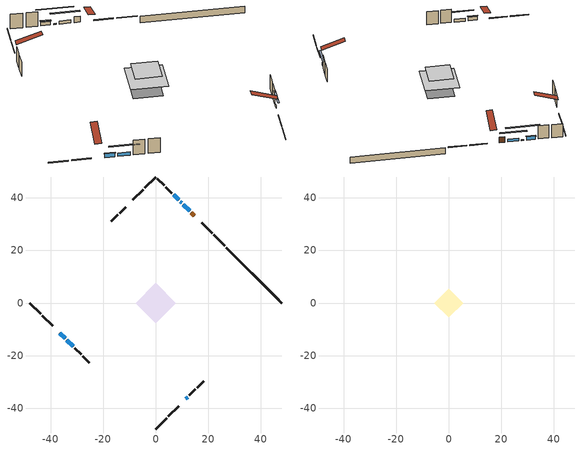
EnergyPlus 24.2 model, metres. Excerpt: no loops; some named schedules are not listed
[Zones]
conditioned space
 floor adiabatic (AdiabaticFloorConstruction): -7.7,0 0,7.7 7.7,0 0,-7.7 z2.9
 floor foundation (Slab1 construction): -5.28,0.75 -0.75,5.28 5.28,-0.75 0.75,-5.28 z-1.75
 wall outside (RimJoist1 construction): 0,-47.99 4.12,-43.87 / -47.99,0 -43.87,-4.12 / 0,47.99 -4.12,43.87 / 26.21,21.78 22.09,25.9 z0.46:0.76
 wall outside (RimJoist2 construction): 4.78,-43.21 8.74,-39.25 / -43.21,-4.78 -39.25,-8.74 / -4.78,43.21 -8.74,39.25 / 21.43,26.56 17.47,30.52 z0.46:0.76
 wall outside (AdiabaticWallConstruction 1): 14.76,33.23 13.53,34.46 z0.46:2.49
 wall outside (AdiabaticWallConstruction): 12.87,35.11 10.51,37.47 z0.46:1.48; -36.54,-11.45 -34.54,-13.44 z0.46:1.75; 9.86,38.13 9.39,38.6 z0.46:0.76; 11.45,-36.54 12.13,-35.86 z0.46:1.33; -33.89,-14.1 -31.45,-16.54 z0.46:1.51; 8.73,39.26 6.81,41.18 z0.46:1.7
 wall outside (Wall1 construction): 12.78,-35.2 15.12,-32.87 / -30.79,-17.2 -28.45,-19.53 / -11.45,36.54 -13.79,34.2 / 6.15,41.84 3.81,44.18 z0.46:5.34
 wall outside (Wall2 construction): 15.78,-32.21 18.28,-29.71 / -27.8,-20.19 -25.3,-22.69 / -14.45,33.54 -16.95,31.04 / 3.15,44.83 0.66,47.33 z0.46:5.34
 wall foundation (FoundationWall1 construction): 26.87,21.12,-1.75 26.87,21.12,0.46 45.88,2.11,0.46 45.88,2.11,0.39 47.99,0,0.39 47.99,0,-1.75
 window (WindowConstruction): 12.87,35.11 10.51,37.47 z0.46:1.47
 window (WindowConstruction 4): -36.54,-11.45 -34.54,-13.44 z0.46:1.75
 window (WindowConstruction 5): 9.86,38.13 9.39,38.6 z0.46:0.76
 window (WindowConstruction 1): 11.45,-36.54 12.13,-35.86 z0.46:1.33
 window (WindowConstruction 2): -33.89,-14.1 -31.45,-16.54 z0.46:1.51
 window (WindowConstruction 3): 8.73,39.26 6.81,41.18 z0.46:1.7
 door (Door): 14.76,33.23 13.53,34.46 z0.46:2.49
 ceiling adiabatic (AdiabaticFloorConstruction): 0,-7.7 7.7,0 0,7.7 -7.7,0 z2.9
attic - vented
 floor to conditioned space (Floor1 construction Reversed): -5.45,0 0,5.45 5.45,0 0,-5.45 z5.34
 roof outside (Roof1 construction): 10.79,-37.19,5.34 5.49,-31.89,7.84 4.09,-33.28,7.84 9.4,-38.59,5.34; -37.19,-10.79,5.34 -31.89,-5.49,7.84 -33.28,-4.09,7.84 -38.59,-9.4,5.34; -10.79,37.19,5.34 -5.49,31.89,7.84 -4.09,33.28,7.84 -9.4,38.59,5.34; 15.41,32.57,5.34 10.11,27.27,7.84 11.51,25.87,7.84 16.81,31.17,5.34
shading: 8.65,39.34 14.74,33.25 15.03,33.54 8.94,39.63 z4.11; -34.4,-13.59 -36.68,-11.31 -36.97,-11.6 -34.69,-13.88 z1.95; 5.79,42.19 13.45,34.54 13.74,34.83 6.09,42.48 z5.84; 13.99,-34 9.58,-38.4 9.88,-38.69 14.28,-34.29 z3.97; -29.58,-18.4 -35.75,-12.23 -36.04,-12.52 -29.87,-18.7 z4.15; 6.67,41.32 8.87,39.11 9.16,39.41 6.96,41.61 z1.9
[Building]
Building 1: Terrain=Suburbs
[Site:Location]
Toronto City Centre_ON: Latitude {deg}=43.63; Longitude {deg}=-79.39; Time Zone {hr}=-5; Elevation {m}=77; Keep Site Location Information=Yes
[Site:GroundTemperature:Shallow]
5.01852, 3.26908, 3.12898, 3.95918, 7.29196, 10.6092, 13.4851, 15.3069, 15.4617, 13.9799, 11.1774, 7.9619
[Site:WaterMainsTemperature]
Calculation Method=Schedule; Temperature Schedule=mains temperature schedule
[Material] Roughness=Rough; Thermal Absorptance=0.9
Name | Thickness {m} | Conductivity {W/m-K} | Density {kg/m3} | Specific Heat {J/kg-K} | Solar Absorptance | Visible Absorptance
asphalt or fiberglass shingles | 0.00635 | 0.162714 | 1121.4 | 1465.45 | 0.4 | 0.4
ceiling stud and cavity | 0.0889 | 7.21176 | 20.9862 | 1087.66 | 0.7 | 0.7
concrete 4.0 in. | 0.1016 | 1.803125 | 2242.8 | 837.4 | 0.7 | 0.7
concrete 8.0 in. | 0.2032 | 1.803125 | 2242.8 | 837.4 | 0.7 | 0.7
door material | 0.04445 | 0.053851 | 512.64 | 1214.23 | 0.7 | 0.7
exterior vertical ins | 0.0101248 | 0.029427 | 32.04 | 1214.23 | 0.7 | 0.7
floor covering | 0.0127 | 0.0433444 | 54.468 | 1339.84 | 0.6 | 0.6
floor rigid ins; wall rigid ins | 0.512978 | 0.029427 | 32.04 | 1214.23 | 0.7 | 0.7
floor stud and cavity | 0.1397 | 1.75129 | 37.0049 | 1207.88 | 0.7 | 0.7
furniture material conditioned space 1 | 0.1524 | 0.115458 | 640.8 | 1214.23 | 0.6 | 0.6
gypsum board | 0.0127 | 0.160291 | 801 | 837.4 | 0.6 | 0.6
gypsum board 1 | 0.00254 | 0.160291 | 801 | 837.4 | 0.6 | 0.6
gypsum board 2 | 0.0127 | 0.160291 | 801 | 837.4 | 0.7 | 0.7
osb sheathing 0.5 in. | 0.0127 | 0.115458 | 512.64 | 1214.23 | 0.7 | 0.7
osb sheathing 0.75 in. | 0.01905 | 0.115458 | 512.64 | 1214.23 | 0.7 | 0.7
osb sheathing 2.0 in. | 0.0508 | 0.115458 | 512.64 | 1214.23 | 0.7 | 0.7
rim joist stud and cavity | 0.0508 | 0.0451784 | 125.044 | 1163.47 | 0.6 | 0.6
rim joist stud and cavity 1 | 0.0508 | 0.0499498 | 125.044 | 1163.47 | 0.6 | 0.6
wall stud and cavity | 0.1397 | 0.0821308 | 139.0536 | 1170.24 | 0.7 | 0.7
wall stud and cavity 1 | 0.1397 | 0.10277 | 139.0536 | 1170.24 | 0.7 | 0.7
wall stud and cavity 2 | 0.0889 | 0.380278 | 52.3479 | 1209.89 | 0.7 | 0.7
wall stud and cavity 3 | 0.0889 | 0.391764 | 83.0341 | 1211.67 | 0.7 | 0.7
wood siding | 0.0254 | 0.102417 | 544.68 | 1172.36 | 0.4 | 0.4
wood siding 1; wood siding 2; wood siding 3 | 0.0254 | 0.102417 | 544.68 | 1172.36 | 0.7 | 0.7
[WindowMaterial:SimpleGlazingSystem]
Name | U-Factor {W/m2-K} | Solar Heat Gain Coefficient
WindowMaterial | 2.46766 | 0.61
WindowMaterial 1 | 2.50286 | 0.59
WindowMaterial 2 | 2.46085 | 0.61
WindowMaterial 3 | 2.42678 | 0.63
WindowMaterial 4 | 2.42053 | 0.63
WindowMaterial 5 | 3.07009 | 0.43
[Construction]
AdiabaticFloorConstruction: floor stud and cavity, floor rigid ins, osb sheathing 0.75 in., floor covering
AdiabaticWallConstruction: wood siding 2, wall rigid ins, wall stud and cavity 2, gypsum board
AdiabaticWallConstruction 1: wood siding 3, wall rigid ins, wall stud and cavity 2, gypsum board
Door: door material
Floor1 construction Reversed: gypsum board 1, ceiling stud and cavity
FoundationWall1 construction: concrete 8.0 in., gypsum board 2
furniture construction conditioned space 1: furniture material conditioned space 1
PartitionWallConstruction: gypsum board, wall stud and cavity 3, gypsum board
RimJoist1 construction: wood siding 1, osb sheathing 2.0 in., rim joist stud and cavity
RimJoist2 construction: wood siding 1, osb sheathing 2.0 in., rim joist stud and cavity 1
Roof1 construction: asphalt or fiberglass shingles
Slab1 construction: concrete 4.0 in.
Wall1 construction: wood siding, osb sheathing 0.5 in., wall stud and cavity, gypsum board
Wall2 construction: wood siding, osb sheathing 0.5 in., wall stud and cavity 1, gypsum board
WindowConstruction: WindowMaterial
WindowConstruction 1: WindowMaterial 1
WindowConstruction 2: WindowMaterial 2
WindowConstruction 3: WindowMaterial 3
WindowConstruction 4: WindowMaterial 4
WindowConstruction 5: WindowMaterial 5
[Zone] Multiplier=1; Part of Total Floor Area=Yes
Name | Volume {m3}
attic - vented | 24.1101
conditioned space | 413.9
[Space]
Name | Zone | Volume {m3}
attic - vented 1 | attic - vented | 24.1101
conditioned space 1 | conditioned space | 413.9
[ZoneInfiltration:EffectiveLeakageArea]
infil attic - vented 1: Zone or Space=attic - vented 1; Schedule=Always On Discrete; Effective Air Leakage Area {cm2}=2499.79; Stack Coefficient=0.000173959; Wind Coefficient=8.91134e-06
[ZoneMixing]
whole house fan mix: Zone or Space=attic - vented; Schedule=Always On Continuous; Design Flow Rate Calculation Method=Flow/Zone; Design Flow Rate {m3/s}=0; Source Zone or Space=conditioned space
[SurfaceProperty:ExposedFoundationPerimeter]
Slab1: Exposed Perimeter Calculation Method=TotalExposedPerimeter; Total Exposed Perimeter {m}=29.871
[InternalMass] Zone or ZoneList=conditioned space; Space or SpaceList=conditioned space 1
Name | Construction | Surface Area {m2}
furniture mass conditioned space 1 | furniture construction conditioned space 1 | 69.3321
partition wall mass | PartitionWallConstruction | 173.33
[Lights]
interior lighting: Zone or ZoneList or Space or SpaceList=conditioned space 1; Schedule=interior lighting schedule; Design Level Calculation Method=LightingLevel; Lighting Level {W}=343.2; Return Air Fraction=0; Fraction Radiant=0.6; Fraction Visible=0.2; Fraction Replaceable=1
[People]
occupants: Zone or ZoneList or Space or SpaceList=conditioned space 1; Number of People Schedule=occupants schedule; Number of People Calculation Method=People; Number of People=3; Fraction Radiant=0.314171; Sensible Heat Fraction=0.56303; Activity Level Schedule=occupants activity schedule; Carbon Dioxide Generation Rate {m3/s-W}=0; Enable ASHRAE 55 Comfort Warnings=No; Mean Radiant Temperature Calculation Type=EnclosureAveraged
[ElectricEquipment] Zone or ZoneList or Space or SpaceList=conditioned space 1; Design Level Calculation Method=EquipmentLevel
Name | Schedule | Design Level {W} | Fraction Latent | Fraction Radiant | Fraction Lost
clothes dryer | clothes dryer schedule | 140.772 | 0.015 | 0.081 | 0.85
clothes washer | clothes washer schedule | 32.1985 | 0.03 | 0.162 | 0.7
cooking range | cooking range schedule | 215.147 | 0.08 | 0.432 | 0.2
dishwasher | dishwasher schedule | 66.8632 | 0.3 | 0.18 | 0.4
fridge | fridge schedule | 72.9452 | 0 | 0.6 | 0
mech vent house fan | mech vent house fan schedule | 0.95 | 0 | 0 | 1
mech vent house fan cfis | mech vent house fan cfis schedule | 0 | 0 | 0 | 0
misc plug loads | misc plug loads schedule | 494.7 | 0.045 | 0.513 | 0.1
whole house fan | Always On Discrete | 0 | 0 | 0 | 1
[OtherEquipment] Zone or ZoneList or Space or SpaceList=conditioned space 1; Design Level Calculation Method=EquipmentLevel
Name | Fuel Type | Schedule | Design Level {W} | Fraction Latent | Fraction Radiant | Fraction Lost
clothes dryer 1 | Electricity | clothes dryer schedule | 0 | 0.015 | 0.081 | 0.85
cooking range 1 | Electricity | cooking range schedule | 0 | 0.08 | 0.432 | 0.2
general water use latent | None | general water use schedule | 62.594 | 1 | 0 | 0
general water use sensible | None | general water use schedule | -61.6891 | 0 | 0.6 | 0
mech vent house fan latent load | None | Always On Discrete | 0 | 1 | 0 | 0
mech vent house fan sensible load | None | Always On Discrete | 0 | 0 | 0 | 0
water heater energy adjustment1 | NaturalGas | Always On Discrete | 0.01 | 0 | 0 | 1
[ZoneInfiltration:DesignFlowRate] Zone or ZoneList or Space or SpaceList=conditioned space 1; Schedule=Always On Discrete; Design Flow Rate Calculation Method=Flow/Zone; Design Flow Rate {m3/s}=0
infil flow; natural vent flow; whole house fan flow
[AvailabilityManager:Scheduled]
central ac and furnace airloop Availability Manager: Schedule=Always On Discrete
[Foundation:Kiva]
Foundation Kiva 1: Initial Indoor Air Temperature {C}=18; Wall Height Above Grade {m}=0.460004; Wall Depth Below Slab {m}=0.2032; Custom Block Material Name 1=exterior vertical ins; Custom Block Depth 1 {m}=2.21001; Custom Block X Position 1 {m}=0.2159; Custom Block Z Position 1 {m}=0
[Foundation:Kiva:Settings]
Soil Conductivity {W/m-K}=0.849921; Soil Density {kg/m3}=1842.3; Soil Specific Heat {J/kg-K}=418.7; Ground Solar Absorptivity=0.9; Ground Thermal Absorptivity=0.9; Ground Surface Roughness {m}=0.03; Far-Field Width {m}=40; Deep-Ground Boundary Condition=ZeroFlux; Deep-Ground Depth {m}=40; Minimum Cell Dimension {m}=0.2; Maximum Cell Growth Coefficient=3; Simulation Timestep=Timestep
[Exterior:Lights]
exterior lighting: Schedule=exterior lighting schedule; Design Level {W}=75.6
[EnergyManagementSystem:GlobalVariable]
central_ac_and_furnace_airloop_Fan_RTF
infil_program_Qfan
infil_program_Qinf
natural_vent_program_Qnv
natural_vent_program_Qwhf
[EnergyManagementSystem:Sensor]
Name | Output:Variable or Output:Meter Index Key | Output:Variable or Output:Meter
airflow_gain | infil flow | Infiltration Sensible Heat Gain Energy
airflow_gain_1 | natural vent flow | Infiltration Sensible Heat Gain Energy
airflow_gain_2 | whole house fan flow | Infiltration Sensible Heat Gain Energy
airflow_loss | infil flow | Infiltration Sensible Heat Loss Energy
airflow_loss_1 | natural vent flow | Infiltration Sensible Heat Loss Energy
airflow_loss_2 | whole house fan flow | Infiltration Sensible Heat Loss Energy
clg_load_cond |  | Cooling:EnergyTransfer:Zone:CONDITIONED SPACE
clg_sp_s; clg_sp_s_1 | cooling setpoint | Schedule Value
clothes_dryer_exhaust_0_sch_s | clothes dryer exhaust 0 schedule | Schedule Value
cool_season | cooling season schedule | Schedule Value
htg_load_cond |  | Heating:EnergyTransfer:Zone:CONDITIONED SPACE
htg_sp_s; htg_sp_s_1 | heating setpoint | Schedule Value
ig_ee_conv | clothes dryer | Electric Equipment Convective Heating Energy
ig_ee_conv_2 | cooking range | Electric Equipment Convective Heating Energy
ig_ee_conv_4 | fridge | Electric Equipment Convective Heating Energy
ig_ee_conv_5 | misc plug loads | Electric Equipment Convective Heating Energy
ig_ee_conv_6 | whole house fan | Electric Equipment Convective Heating Energy
ig_ee_rad | clothes dryer | Electric Equipment Radiant Heating Energy
ig_ee_rad_2 | cooking range | Electric Equipment Radiant Heating Energy
ig_ee_rad_4 | fridge | Electric Equipment Radiant Heating Energy
ig_ee_rad_5 | misc plug loads | Electric Equipment Radiant Heating Energy
ig_ee_rad_6 | whole house fan | Electric Equipment Radiant Heating Energy
ig_lgt_conv | interior lighting | Lights Convective Heating Energy
ig_lgt_rad | interior lighting | Lights Radiant Heating Energy
ig_lgt_vis | interior lighting | Lights Visible Radiation Heating Energy
ig_oe_conv | clothes dryer 1 | Other Equipment Convective Heating Energy
ig_oe_conv_1 | cooking range 1 | Other Equipment Convective Heating Energy
ig_oe_conv_2 | general water use latent | Other Equipment Convective Heating Energy
ig_oe_conv_3 | general water use sensible | Other Equipment Convective Heating Energy
ig_oe_conv_4 | water heater energy adjustment1 | Other Equipment Convective Heating Energy
ig_oe_rad | clothes dryer 1 | Other Equipment Radiant Heating Energy
ig_oe_rad_1 | cooking range 1 | Other Equipment Radiant Heating Energy
ig_oe_rad_2 | general water use latent | Other Equipment Radiant Heating Energy
ig_oe_rad_3 | general water use sensible | Other Equipment Radiant Heating Energy
ig_oe_rad_4 | water heater energy adjustment1 | Other Equipment Radiant Heating Energy
ig_ppl_conv | occupants | People Convective Heating Energy
ig_ppl_rad | occupants | People Radiant Heating Energy
im_conv | furniture mass conditioned space 1 | Surface Inside Face Convection Heat Gain Energy
im_conv_1 | partition wall mass | Surface Inside Face Convection Heat Gain Energy
im_ig | furniture mass conditioned space 1 | Surface Inside Face Internal Gains Radiation Heat Gain Energy
im_ig_1 | partition wall mass | Surface Inside Face Internal Gains Radiation Heat Gain Energy
im_lgt | furniture mass conditioned space 1 | Surface Inside Face Lights Radiation Heat Gain Energy
im_lgt_1 | partition wall mass | Surface Inside Face Lights Radiation Heat Gain Energy
im_sol | furniture mass conditioned space 1 | Surface Inside Face Solar Radiation Heat Gain Energy
im_sol_1 | partition wall mass | Surface Inside Face Solar Radiation Heat Gain Energy
im_surf | furniture mass conditioned space 1 | Surface Inside Face Net Surface Thermal Radiation Heat Gain Energy
im_surf_1 | partition wall mass | Surface Inside Face Net Surface Thermal Radiation Heat Gain Energy
mv_conv | mech vent house fan | Electric Equipment Convective Heating Energy
mv_conv_1 | mech vent house fan cfis | Electric Equipment Convective Heating Energy
mv_conv_2 | mech vent house fan latent load | Other Equipment Convective Heating Energy
mv_conv_3 | mech vent house fan sensible load | Other Equipment Convective Heating Energy
mv_rad | mech vent house fan | Electric Equipment Radiant Heating Energy
mv_rad_1 | mech vent house fan cfis | Electric Equipment Radiant Heating Energy
mv_rad_2 | mech vent house fan latent load | Other Equipment Radiant Heating Energy
mv_rad_3 | mech vent house fan sensible load | Other Equipment Radiant Heating Energy
natural_vent_s | natural vent schedule | Schedule Value
out_pb_s |  | Site Outdoor Air Barometric Pressure
out_wt_s |  | Site Outdoor Air Humidity Ratio
site_vw_s |  | Site Wind Speed
ss_back_out | Window1 | Surface Window Shortwave from Zone Back Out Window Heat Transfer Rate
ss_back_out_1 | Window10 | Surface Window Shortwave from Zone Back Out Window Heat Transfer Rate
ss_back_out_2 | Window12 | Surface Window Shortwave from Zone Back Out Window Heat Transfer Rate
ss_back_out_3 | Window4 | Surface Window Shortwave from Zone Back Out Window Heat Transfer Rate
ss_back_out_4 | Window5 | Surface Window Shortwave from Zone Back Out Window Heat Transfer Rate
ss_back_out_5 | Window8 | Surface Window Shortwave from Zone Back Out Window Heat Transfer Rate
ss_conv | Door1 | Surface Inside Face Convection Heat Gain Energy
ss_conv_1 | Window1 | Surface Inside Face Convection Heat Gain Energy
ss_conv_2 | Window10 | Surface Inside Face Convection Heat Gain Energy
ss_conv_3 | Window12 | Surface Inside Face Convection Heat Gain Energy
ss_conv_4 | Window4 | Surface Inside Face Convection Heat Gain Energy
ss_conv_5 | Window5 | Surface Inside Face Convection Heat Gain Energy
ss_conv_6 | Window8 | Surface Inside Face Convection Heat Gain Energy
ss_ig | Door1 | Surface Inside Face Internal Gains Radiation Heat Gain Energy
ss_ig_1 | Window1 | Surface Inside Face Internal Gains Radiation Heat Gain Energy
ss_ig_2 | Window10 | Surface Inside Face Internal Gains Radiation Heat Gain Energy
ss_ig_3 | Window12 | Surface Inside Face Internal Gains Radiation Heat Gain Energy
ss_ig_4 | Window4 | Surface Inside Face Internal Gains Radiation Heat Gain Energy
ss_ig_5 | Window5 | Surface Inside Face Internal Gains Radiation Heat Gain Energy
ss_ig_6 | Window8 | Surface Inside Face Internal Gains Radiation Heat Gain Energy
ss_lgt | Door1 | Surface Inside Face Lights Radiation Heat Gain Energy
ss_sol | Door1 | Surface Inside Face Solar Radiation Heat Gain Energy
ss_surf | Door1 | Surface Inside Face Net Surface Thermal Radiation Heat Gain Energy
ss_surf_1 | Window1 | Surface Inside Face Net Surface Thermal Radiation Heat Gain Energy
ss_surf_2 | Window10 | Surface Inside Face Net Surface Thermal Radiation Heat Gain Energy
ss_surf_3 | Window12 | Surface Inside Face Net Surface Thermal Radiation Heat Gain Energy
ss_surf_4 | Window4 | Surface Inside Face Net Surface Thermal Radiation Heat Gain Energy
ss_surf_5 | Window5 | Surface Inside Face Net Surface Thermal Radiation Heat Gain Energy
ss_surf_6 | Window8 | Surface Inside Face Net Surface Thermal Radiation Heat Gain Energy
ss_trans_in | Window1 | Surface Window Transmitted Solar Radiation Rate
ss_trans_in_1 | Window10 | Surface Window Transmitted Solar Radiation Rate
ss_trans_in_2 | Window12 | Surface Window Transmitted Solar Radiation Rate
ss_trans_in_3 | Window4 | Surface Window Transmitted Solar Radiation Rate
ss_trans_in_4 | Window5 | Surface Window Transmitted Solar Radiation Rate
ss_trans_in_5 | Window8 | Surface Window Transmitted Solar Radiation Rate
ss_trans_out | Window1 | Surface Inside Face Initial Transmitted Diffuse Transmitted Out Window Solar Radiation Rate
ss_trans_out_1 | Window10 | Surface Inside Face Initial Transmitted Diffuse Transmitted Out Window Solar Radiation Rate
ss_trans_out_2 | Window12 | Surface Inside Face Initial Transmitted Diffuse Transmitted Out Window Solar Radiation Rate
ss_trans_out_3 | Window4 | Surface Inside Face Initial Transmitted Diffuse Transmitted Out Window Solar Radiation Rate
ss_trans_out_4 | Window5 | Surface Inside Face Initial Transmitted Diffuse Transmitted Out Window Solar Radiation Rate
ss_trans_out_5 | Window8 | Surface Inside Face Initial Transmitted Diffuse Transmitted Out Window Solar Radiation Rate
s_conv | Floor1 | Surface Inside Face Convection Heat Gain Energy
s_conv_1 | FoundationWall1 | Surface Inside Face Convection Heat Gain Energy
s_conv_10 | RimJoist2:315 | Surface Inside Face Convection Heat Gain Energy
s_conv_11 | RimJoist2:45 | Surface Inside Face Convection Heat Gain Energy
s_conv_12 | Slab1 | Surface Inside Face Convection Heat Gain Energy
s_conv_13 | Wall1:135 | Surface Inside Face Convection Heat Gain Energy
s_conv_14 | Wall1:225 | Surface Inside Face Convection Heat Gain Energy
s_conv_15 | Wall1:315 | Surface Inside Face Convection Heat Gain Energy
s_conv_16 | Wall1:45 | Surface Inside Face Convection Heat Gain Energy
s_conv_17 | Wall2:135 | Surface Inside Face Convection Heat Gain Energy
s_conv_18 | Wall2:225 | Surface Inside Face Convection Heat Gain Energy
s_conv_19 | Wall2:315 | Surface Inside Face Convection Heat Gain Energy
s_conv_2 | inferred conditioned ceiling | Surface Inside Face Convection Heat Gain Energy
s_conv_20 | Wall2:45 | Surface Inside Face Convection Heat Gain Energy
s_conv_3 | inferred conditioned floor | Surface Inside Face Convection Heat Gain Energy
s_conv_4 | RimJoist1:135 | Surface Inside Face Convection Heat Gain Energy
s_conv_5 | RimJoist1:225 | Surface Inside Face Convection Heat Gain Energy
s_conv_6 | RimJoist1:315 | Surface Inside Face Convection Heat Gain Energy
s_conv_7 | RimJoist1:45 | Surface Inside Face Convection Heat Gain Energy
s_conv_8 | RimJoist2:135 | Surface Inside Face Convection Heat Gain Energy
s_conv_9 | RimJoist2:225 | Surface Inside Face Convection Heat Gain Energy
s_ig | Floor1 | Surface Inside Face Internal Gains Radiation Heat Gain Energy
s_ig_1 | FoundationWall1 | Surface Inside Face Internal Gains Radiation Heat Gain Energy
s_ig_10 | RimJoist2:315 | Surface Inside Face Internal Gains Radiation Heat Gain Energy
s_ig_11 | RimJoist2:45 | Surface Inside Face Internal Gains Radiation Heat Gain Energy
s_ig_12 | Slab1 | Surface Inside Face Internal Gains Radiation Heat Gain Energy
s_ig_13 | Wall1:135 | Surface Inside Face Internal Gains Radiation Heat Gain Energy
s_ig_14 | Wall1:225 | Surface Inside Face Internal Gains Radiation Heat Gain Energy
s_ig_15 | Wall1:315 | Surface Inside Face Internal Gains Radiation Heat Gain Energy
s_ig_16 | Wall1:45 | Surface Inside Face Internal Gains Radiation Heat Gain Energy
s_ig_17 | Wall2:135 | Surface Inside Face Internal Gains Radiation Heat Gain Energy
s_ig_18 | Wall2:225 | Surface Inside Face Internal Gains Radiation Heat Gain Energy
s_ig_19 | Wall2:315 | Surface Inside Face Internal Gains Radiation Heat Gain Energy
s_ig_2 | inferred conditioned ceiling | Surface Inside Face Internal Gains Radiation Heat Gain Energy
s_ig_20 | Wall2:45 | Surface Inside Face Internal Gains Radiation Heat Gain Energy
s_ig_3 | inferred conditioned floor | Surface Inside Face Internal Gains Radiation Heat Gain Energy
s_ig_4 | RimJoist1:135 | Surface Inside Face Internal Gains Radiation Heat Gain Energy
s_ig_5 | RimJoist1:225 | Surface Inside Face Internal Gains Radiation Heat Gain Energy
s_ig_6 | RimJoist1:315 | Surface Inside Face Internal Gains Radiation Heat Gain Energy
s_ig_7 | RimJoist1:45 | Surface Inside Face Internal Gains Radiation Heat Gain Energy
s_ig_8 | RimJoist2:135 | Surface Inside Face Internal Gains Radiation Heat Gain Energy
s_ig_9 | RimJoist2:225 | Surface Inside Face Internal Gains Radiation Heat Gain Energy
s_lgt | Floor1 | Surface Inside Face Lights Radiation Heat Gain Energy
s_lgt_1 | FoundationWall1 | Surface Inside Face Lights Radiation Heat Gain Energy
s_lgt_10 | RimJoist2:315 | Surface Inside Face Lights Radiation Heat Gain Energy
s_lgt_11 | RimJoist2:45 | Surface Inside Face Lights Radiation Heat Gain Energy
s_lgt_12 | Slab1 | Surface Inside Face Lights Radiation Heat Gain Energy
s_lgt_13 | Wall1:135 | Surface Inside Face Lights Radiation Heat Gain Energy
s_lgt_14 | Wall1:225 | Surface Inside Face Lights Radiation Heat Gain Energy
s_lgt_15 | Wall1:315 | Surface Inside Face Lights Radiation Heat Gain Energy
s_lgt_16 | Wall1:45 | Surface Inside Face Lights Radiation Heat Gain Energy
s_lgt_17 | Wall2:135 | Surface Inside Face Lights Radiation Heat Gain Energy
s_lgt_18 | Wall2:225 | Surface Inside Face Lights Radiation Heat Gain Energy
s_lgt_19 | Wall2:315 | Surface Inside Face Lights Radiation Heat Gain Energy
s_lgt_2 | inferred conditioned ceiling | Surface Inside Face Lights Radiation Heat Gain Energy
s_lgt_20 | Wall2:45 | Surface Inside Face Lights Radiation Heat Gain Energy
s_lgt_3 | inferred conditioned floor | Surface Inside Face Lights Radiation Heat Gain Energy
s_lgt_4 | RimJoist1:135 | Surface Inside Face Lights Radiation Heat Gain Energy
s_lgt_5 | RimJoist1:225 | Surface Inside Face Lights Radiation Heat Gain Energy
s_lgt_6 | RimJoist1:315 | Surface Inside Face Lights Radiation Heat Gain Energy
s_lgt_7 | RimJoist1:45 | Surface Inside Face Lights Radiation Heat Gain Energy
s_lgt_8 | RimJoist2:135 | Surface Inside Face Lights Radiation Heat Gain Energy
s_lgt_9 | RimJoist2:225 | Surface Inside Face Lights Radiation Heat Gain Energy
s_sol | Floor1 | Surface Inside Face Solar Radiation Heat Gain Energy
s_sol_1 | FoundationWall1 | Surface Inside Face Solar Radiation Heat Gain Energy
s_sol_10 | RimJoist2:315 | Surface Inside Face Solar Radiation Heat Gain Energy
s_sol_11 | RimJoist2:45 | Surface Inside Face Solar Radiation Heat Gain Energy
s_sol_12 | Slab1 | Surface Inside Face Solar Radiation Heat Gain Energy
s_sol_13 | Wall1:135 | Surface Inside Face Solar Radiation Heat Gain Energy
s_sol_14 | Wall1:225 | Surface Inside Face Solar Radiation Heat Gain Energy
s_sol_15 | Wall1:315 | Surface Inside Face Solar Radiation Heat Gain Energy
s_sol_16 | Wall1:45 | Surface Inside Face Solar Radiation Heat Gain Energy
s_sol_17 | Wall2:135 | Surface Inside Face Solar Radiation Heat Gain Energy
s_sol_18 | Wall2:225 | Surface Inside Face Solar Radiation Heat Gain Energy
s_sol_19 | Wall2:315 | Surface Inside Face Solar Radiation Heat Gain Energy
s_sol_2 | inferred conditioned ceiling | Surface Inside Face Solar Radiation Heat Gain Energy
s_sol_20 | Wall2:45 | Surface Inside Face Solar Radiation Heat Gain Energy
s_sol_3 | inferred conditioned floor | Surface Inside Face Solar Radiation Heat Gain Energy
s_sol_4 | RimJoist1:135 | Surface Inside Face Solar Radiation Heat Gain Energy
s_sol_5 | RimJoist1:225 | Surface Inside Face Solar Radiation Heat Gain Energy
s_sol_6 | RimJoist1:315 | Surface Inside Face Solar Radiation Heat Gain Energy
s_sol_7 | RimJoist1:45 | Surface Inside Face Solar Radiation Heat Gain Energy
s_sol_8 | RimJoist2:135 | Surface Inside Face Solar Radiation Heat Gain Energy
s_sol_9 | RimJoist2:225 | Surface Inside Face Solar Radiation Heat Gain Energy
